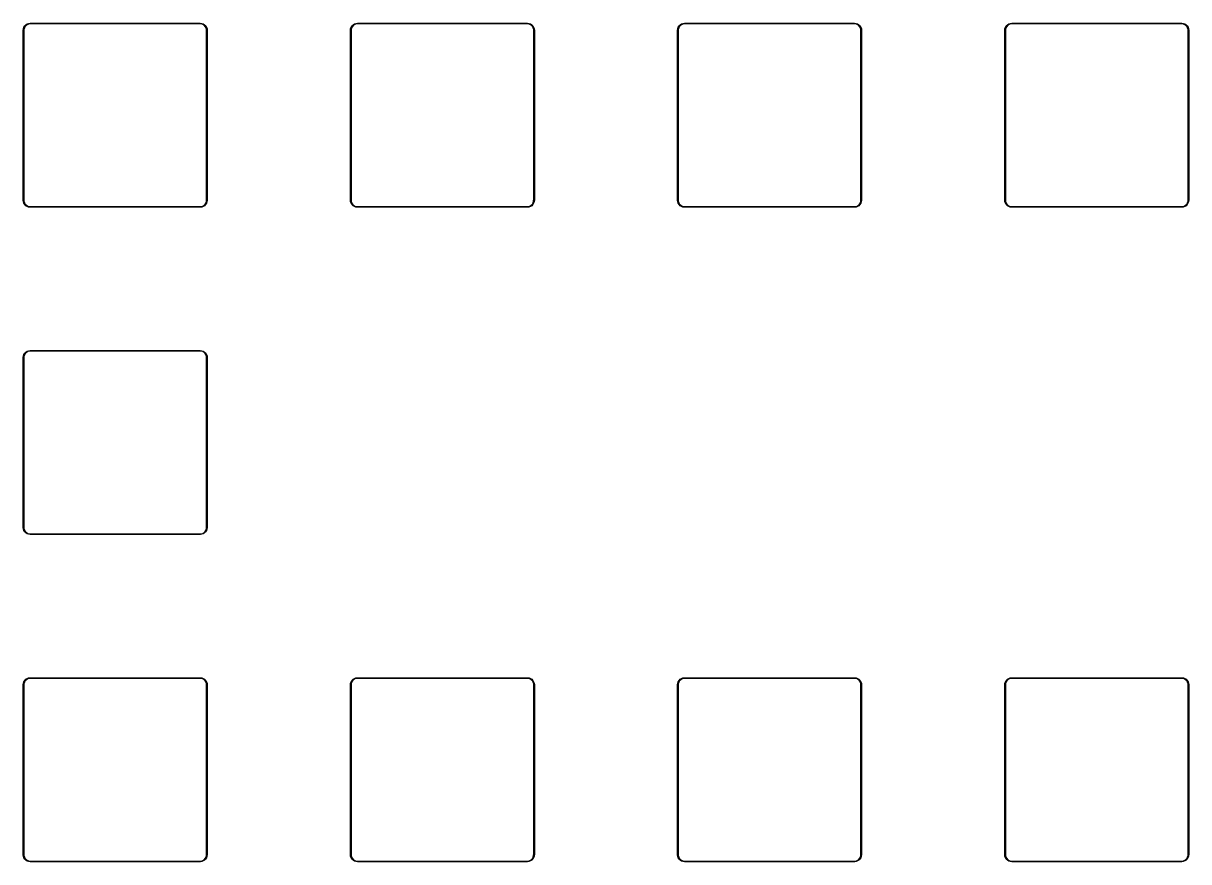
# Model space of a CAD drawing. Header units: inches. Extents: x 4.05 to 7.56, y -6.97 to -2.28.
# Drawn here: x 4.052 to 7.558, y -4.804 to -2.282 of the extents above; entities that cross this region are included whole.
import ezdxf

# ---------------------------------------------------------------- set-up
doc = ezdxf.new("R2010")
doc.units = ezdxf.units.IN
doc.header["$MEASUREMENT"] = 0
doc.layers.add('User.Eco2', color=31, linetype='CONTINUOUS', true_color=0xd8c852)

msp = doc.modelspace()

# ---------------------------------------------------------------- linework, layer by layer
at = {"layer": 'User.Eco2', "linetype": 'CONTINUOUS'}
for p, q in [((4.0522, -2.3031), (4.0527, -2.2986)), ((4.0522, -2.815), (4.0522, -2.3031)), ((4.0527, -2.2986), (4.0542, -2.2942)), ((4.0554, -2.2959), (4.0541, -2.3007)), ((4.0541, -2.3007), (4.0541, -2.3031)), ((4.0541, -2.3031), (4.0541, -2.815)), ((4.0542, -2.2942), (4.0567, -2.2903)), ((4.0579, -2.2917), (4.0554, -2.2959)), ((4.0567, -2.2903), (4.0599, -2.287)), ((4.0614, -2.2882), (4.0579, -2.2917)), ((4.0599, -2.287), (4.0639, -2.2845)), ((4.0656, -2.2857), (4.0614, -2.2882)), ((4.0639, -2.2845), (4.0682, -2.283)), ((4.0704, -2.2844), (4.0656, -2.2857)), ((4.0682, -2.283), (4.0728, -2.2825)), ((4.0728, -2.2844), (4.0704, -2.2844)), ((4.0728, -2.2825), (4.5846, -2.2825)), ((4.5846, -2.2844), (4.0728, -2.2844)), ((4.5846, -2.2825), (4.5892, -2.283)), ((4.5871, -2.2844), (4.5846, -2.2844)), ((4.5919, -2.2857), (4.5871, -2.2844)), ((4.5892, -2.283), (4.5936, -2.2845)), ((4.5961, -2.2882), (4.5919, -2.2857)), ((4.5936, -2.2845), (4.5975, -2.287)), ((4.5996, -2.2917), (4.5961, -2.2882)), ((4.5975, -2.287), (4.6008, -2.2903)), ((4.6021, -2.2959), (4.5996, -2.2917)), ((4.6008, -2.2903), (4.6033, -2.2942)), ((4.6033, -2.3007), (4.6021, -2.2959)), ((4.6033, -2.2942), (4.6048, -2.2986)), ((4.6033, -2.3031), (4.6033, -2.3007)), ((4.6033, -2.8146), (4.6033, -2.3031)), ((4.6048, -2.2986), (4.6053, -2.3031)), ((4.6053, -2.3031), (4.6053, -2.815)), ((5.0364, -2.3031), (5.0369, -2.2986)), ((5.0364, -2.815), (5.0364, -2.3031)), ((5.0369, -2.2986), (5.0385, -2.2942)), ((5.0397, -2.2959), (5.0384, -2.3007)), ((5.0384, -2.3007), (5.0384, -2.3031)), ((5.0384, -2.3031), (5.0384, -2.815)), ((5.0385, -2.2942), (5.0409, -2.2903)), ((5.0421, -2.2917), (5.0397, -2.2959)), ((5.0409, -2.2903), (5.0442, -2.287)), ((5.0456, -2.2882), (5.0421, -2.2917)), ((5.0442, -2.287), (5.0481, -2.2845)), ((5.0499, -2.2857), (5.0456, -2.2882)), ((5.0481, -2.2845), (5.0525, -2.283)), ((5.0546, -2.2844), (5.0499, -2.2857)), ((5.0525, -2.283), (5.0571, -2.2825)), ((5.0571, -2.2844), (5.0546, -2.2844)), ((5.0571, -2.2825), (5.5689, -2.2825)), ((5.5689, -2.2844), (5.0571, -2.2844)), ((5.5689, -2.2825), (5.5735, -2.283)), ((5.5714, -2.2844), (5.5689, -2.2844)), ((5.5761, -2.2857), (5.5714, -2.2844)), ((5.5735, -2.283), (5.5779, -2.2845)), ((5.5804, -2.2882), (5.5761, -2.2857)), ((5.5779, -2.2845), (5.5818, -2.287)), ((5.5839, -2.2917), (5.5804, -2.2882)), ((5.5818, -2.287), (5.5851, -2.2903)), ((5.5863, -2.2959), (5.5839, -2.2917)), ((5.5851, -2.2903), (5.5875, -2.2942)), ((5.5876, -2.3007), (5.5863, -2.2959)), ((5.5875, -2.2942), (5.589, -2.2986)), ((5.5876, -2.3031), (5.5876, -2.3007)), ((5.5876, -2.8146), (5.5876, -2.3031)), ((5.589, -2.2986), (5.5896, -2.3031)), ((5.5896, -2.3031), (5.5896, -2.815)), ((6.0207, -2.3031), (6.0212, -2.2986)), ((6.0207, -2.815), (6.0207, -2.3031)), ((6.0212, -2.2986), (6.0227, -2.2942)), ((6.0239, -2.2959), (6.0226, -2.3007)), ((6.0226, -2.3007), (6.0226, -2.3031)), ((6.0226, -2.3031), (6.0226, -2.815)), ((6.0227, -2.2942), (6.0252, -2.2903)), ((6.0264, -2.2917), (6.0239, -2.2959)), ((6.0252, -2.2903), (6.0285, -2.287)), ((6.0299, -2.2882), (6.0264, -2.2917)), ((6.0285, -2.287), (6.0324, -2.2845)), ((6.0341, -2.2857), (6.0299, -2.2882)), ((6.0324, -2.2845), (6.0367, -2.283)), ((6.0389, -2.2844), (6.0341, -2.2857)), ((6.0367, -2.283), (6.0413, -2.2825)), ((6.0413, -2.2844), (6.0389, -2.2844)), ((6.0413, -2.2825), (6.5531, -2.2825)), ((6.5531, -2.2844), (6.0413, -2.2844)), ((6.5531, -2.2825), (6.5577, -2.283)), ((6.5556, -2.2844), (6.5531, -2.2844)), ((6.5604, -2.2857), (6.5556, -2.2844)), ((6.5577, -2.283), (6.5621, -2.2845)), ((6.5646, -2.2882), (6.5604, -2.2857)), ((6.5621, -2.2845), (6.566, -2.287)), ((6.5681, -2.2917), (6.5646, -2.2882)), ((6.566, -2.287), (6.5693, -2.2903)), ((6.5706, -2.2959), (6.5681, -2.2917)), ((6.5693, -2.2903), (6.5718, -2.2942)), ((6.5719, -2.3007), (6.5706, -2.2959)), ((6.5718, -2.2942), (6.5733, -2.2986)), ((6.5719, -2.3031), (6.5719, -2.3007)), ((6.5719, -2.8146), (6.5719, -2.3031)), ((6.5733, -2.2986), (6.5738, -2.3031)), ((6.5738, -2.3031), (6.5738, -2.815)), ((7.0049, -2.3031), (7.0054, -2.2986)), ((7.0049, -2.815), (7.0049, -2.3031)), ((7.0054, -2.2986), (7.007, -2.2942)), ((7.0082, -2.2959), (7.0069, -2.3007)), ((7.0069, -2.3007), (7.0069, -2.3031)), ((7.0069, -2.3031), (7.0069, -2.815)), ((7.007, -2.2942), (7.0094, -2.2903)), ((7.0106, -2.2917), (7.0082, -2.2959)), ((7.0094, -2.2903), (7.0127, -2.287)), ((7.0141, -2.2882), (7.0106, -2.2917)), ((7.0127, -2.287), (7.0166, -2.2845)), ((7.0184, -2.2857), (7.0141, -2.2882)), ((7.0166, -2.2845), (7.021, -2.283)), ((7.0231, -2.2844), (7.0184, -2.2857)), ((7.021, -2.283), (7.0256, -2.2825)), ((7.0256, -2.2844), (7.0231, -2.2844)), ((7.0256, -2.2825), (7.5374, -2.2825)), ((7.5374, -2.2844), (7.0256, -2.2844)), ((7.5374, -2.2825), (7.542, -2.283)), ((7.5399, -2.2844), (7.5374, -2.2844)), ((7.5446, -2.2857), (7.5399, -2.2844)), ((7.542, -2.283), (7.5464, -2.2845)), ((7.5489, -2.2882), (7.5446, -2.2857)), ((7.5464, -2.2845), (7.5503, -2.287)), ((7.5524, -2.2917), (7.5489, -2.2882)), ((7.5503, -2.287), (7.5536, -2.2903)), ((7.5548, -2.2959), (7.5524, -2.2917)), ((7.5536, -2.2903), (7.556, -2.2942)), ((7.5561, -2.3007), (7.5548, -2.2959)), ((7.556, -2.2942), (7.5576, -2.2986)), ((7.5561, -2.3031), (7.5561, -2.3007)), ((7.5561, -2.8146), (7.5561, -2.3031)), ((7.5576, -2.2986), (7.5581, -2.3031)), ((7.5581, -2.3031), (7.5581, -2.815)), ((4.0527, -2.8196), (4.0522, -2.815)), ((4.0542, -2.8239), (4.0527, -2.8196)), ((4.0541, -2.815), (4.0541, -2.8174)), ((4.0541, -2.8174), (4.0554, -2.8222)), ((4.0567, -2.8278), (4.0542, -2.8239)), ((4.0554, -2.8222), (4.0579, -2.8264)), ((4.0599, -2.8311), (4.0567, -2.8278)), ((4.0579, -2.8264), (4.0614, -2.8299)), ((4.0639, -2.8336), (4.0599, -2.8311)), ((4.0614, -2.8299), (4.0656, -2.8324)), ((4.0682, -2.8351), (4.0639, -2.8336)), ((4.0656, -2.8324), (4.0704, -2.8337)), ((4.0728, -2.8356), (4.0682, -2.8351)), ((4.0704, -2.8337), (4.0728, -2.8337)), ((4.0728, -2.8337), (4.5844, -2.8337)), ((4.5846, -2.8356), (4.0728, -2.8356)), ((4.5844, -2.8337), (4.5845, -2.8336)), ((4.5845, -2.8336), (4.587, -2.8336)), ((4.585, -2.8356), (4.5846, -2.8356)), ((4.5891, -2.8351), (4.585, -2.8355)), ((4.585, -2.8355), (4.585, -2.8356)), ((4.587, -2.8336), (4.5918, -2.8323)), ((4.5935, -2.8335), (4.5891, -2.8351)), ((4.5918, -2.8323), (4.596, -2.8299)), ((4.5974, -2.8311), (4.5935, -2.8335)), ((4.596, -2.8299), (4.5995, -2.8264)), ((4.6007, -2.8278), (4.5974, -2.8311)), ((4.5995, -2.8264), (4.602, -2.8221)), ((4.6032, -2.8239), (4.6007, -2.8278)), ((4.602, -2.8221), (4.6032, -2.8174)), ((4.6032, -2.8149), (4.6033, -2.8146)), ((4.6032, -2.8174), (4.6032, -2.8149)), ((4.6047, -2.8195), (4.6032, -2.8239)), ((4.6051, -2.8154), (4.6047, -2.8195)), ((4.6052, -2.8153), (4.6051, -2.8154)), ((4.6053, -2.815), (4.6052, -2.8153)), ((5.0369, -2.8196), (5.0364, -2.815)), ((5.0385, -2.8239), (5.0369, -2.8196)), ((5.0384, -2.815), (5.0384, -2.8174)), ((5.0384, -2.8174), (5.0397, -2.8222)), ((5.0409, -2.8278), (5.0385, -2.8239)), ((5.0397, -2.8222), (5.0421, -2.8264)), ((5.0442, -2.8311), (5.0409, -2.8278)), ((5.0421, -2.8264), (5.0456, -2.8299)), ((5.0481, -2.8336), (5.0442, -2.8311)), ((5.0456, -2.8299), (5.0499, -2.8324)), ((5.0525, -2.8351), (5.0481, -2.8336)), ((5.0499, -2.8324), (5.0546, -2.8337)), ((5.0571, -2.8356), (5.0525, -2.8351)), ((5.0546, -2.8337), (5.0571, -2.8337)), ((5.0571, -2.8337), (5.5687, -2.8337)), ((5.5689, -2.8356), (5.0571, -2.8356)), ((5.5687, -2.8337), (5.5688, -2.8336)), ((5.5688, -2.8336), (5.5713, -2.8336)), ((5.5693, -2.8356), (5.5689, -2.8356)), ((5.5734, -2.8351), (5.5693, -2.8355)), ((5.5693, -2.8355), (5.5693, -2.8356)), ((5.5713, -2.8336), (5.576, -2.8323)), ((5.5778, -2.8335), (5.5734, -2.8351)), ((5.576, -2.8323), (5.5803, -2.8299)), ((5.5817, -2.8311), (5.5778, -2.8335)), ((5.5803, -2.8299), (5.5838, -2.8264)), ((5.5849, -2.8278), (5.5817, -2.8311)), ((5.5838, -2.8264), (5.5862, -2.8221)), ((5.5874, -2.8239), (5.5849, -2.8278)), ((5.5862, -2.8221), (5.5875, -2.8174)), ((5.5889, -2.8195), (5.5874, -2.8239)), ((5.5875, -2.8149), (5.5876, -2.8146)), ((5.5875, -2.8174), (5.5875, -2.8149)), ((5.5894, -2.8154), (5.5889, -2.8195)), ((5.5895, -2.8153), (5.5894, -2.8154)), ((5.5896, -2.815), (5.5895, -2.8153)), ((6.0212, -2.8196), (6.0207, -2.815)), ((6.0227, -2.8239), (6.0212, -2.8196)), ((6.0226, -2.815), (6.0226, -2.8174)), ((6.0226, -2.8174), (6.0239, -2.8222)), ((6.0252, -2.8278), (6.0227, -2.8239)), ((6.0239, -2.8222), (6.0264, -2.8264)), ((6.0285, -2.8311), (6.0252, -2.8278)), ((6.0264, -2.8264), (6.0299, -2.8299)), ((6.0324, -2.8336), (6.0285, -2.8311)), ((6.0299, -2.8299), (6.0341, -2.8324)), ((6.0367, -2.8351), (6.0324, -2.8336)), ((6.0341, -2.8324), (6.0389, -2.8337)), ((6.0413, -2.8356), (6.0367, -2.8351)), ((6.0389, -2.8337), (6.0413, -2.8337)), ((6.0413, -2.8337), (6.5529, -2.8337)), ((6.5531, -2.8356), (6.0413, -2.8356)), ((6.5529, -2.8337), (6.553, -2.8336)), ((6.553, -2.8336), (6.5555, -2.8336)), ((6.5535, -2.8356), (6.5531, -2.8356)), ((6.5536, -2.8355), (6.5535, -2.8356)), ((6.5576, -2.8351), (6.5536, -2.8355)), ((6.5555, -2.8336), (6.5603, -2.8323)), ((6.562, -2.8335), (6.5576, -2.8351)), ((6.5603, -2.8323), (6.5645, -2.8299)), ((6.5659, -2.8311), (6.562, -2.8335)), ((6.5645, -2.8299), (6.568, -2.8264)), ((6.5692, -2.8278), (6.5659, -2.8311)), ((6.568, -2.8264), (6.5705, -2.8221)), ((6.5717, -2.8239), (6.5692, -2.8278)), ((6.5705, -2.8221), (6.5717, -2.8174)), ((6.5717, -2.8149), (6.5719, -2.8146)), ((6.5717, -2.8174), (6.5717, -2.8149)), ((6.5732, -2.8195), (6.5717, -2.8239)), ((6.5737, -2.8154), (6.5732, -2.8195)), ((6.5738, -2.815), (6.5737, -2.8153)), ((6.5737, -2.8153), (6.5737, -2.8154)), ((7.0054, -2.8196), (7.0049, -2.815)), ((7.007, -2.8239), (7.0054, -2.8196)), ((7.0069, -2.815), (7.0069, -2.8174)), ((7.0069, -2.8174), (7.0082, -2.8222)), ((7.0094, -2.8278), (7.007, -2.8239)), ((7.0082, -2.8222), (7.0106, -2.8264)), ((7.0127, -2.8311), (7.0094, -2.8278)), ((7.0106, -2.8264), (7.0141, -2.8299)), ((7.0166, -2.8336), (7.0127, -2.8311)), ((7.0141, -2.8299), (7.0184, -2.8324)), ((7.021, -2.8351), (7.0166, -2.8336)), ((7.0184, -2.8324), (7.0231, -2.8337)), ((7.0256, -2.8356), (7.021, -2.8351)), ((7.0231, -2.8337), (7.0256, -2.8337)), ((7.0256, -2.8337), (7.5372, -2.8337)), ((7.5374, -2.8356), (7.0256, -2.8356)), ((7.5372, -2.8337), (7.5373, -2.8336)), ((7.5373, -2.8336), (7.5398, -2.8336)), ((7.5378, -2.8356), (7.5374, -2.8356)), ((7.5419, -2.8351), (7.5378, -2.8355)), ((7.5378, -2.8355), (7.5378, -2.8356)), ((7.5398, -2.8336), (7.5445, -2.8323)), ((7.5463, -2.8335), (7.5419, -2.8351)), ((7.5445, -2.8323), (7.5488, -2.8299)), ((7.5502, -2.8311), (7.5463, -2.8335)), ((7.5488, -2.8299), (7.5523, -2.8264)), ((7.5535, -2.8278), (7.5502, -2.8311)), ((7.5523, -2.8264), (7.5547, -2.8221)), ((7.5559, -2.8239), (7.5535, -2.8278)), ((7.5547, -2.8221), (7.556, -2.8174)), ((7.5574, -2.8195), (7.5559, -2.8239)), ((7.556, -2.8149), (7.5561, -2.8146)), ((7.556, -2.8174), (7.556, -2.8149)), ((7.5579, -2.8154), (7.5574, -2.8195)), ((7.558, -2.8153), (7.5579, -2.8154)), ((7.5581, -2.815), (7.558, -2.8153)), ((4.0522, -3.2874), (4.0527, -3.2828)), ((4.0522, -3.7992), (4.0522, -3.2874)), ((4.0527, -3.2828), (4.0542, -3.2784)), ((4.0554, -3.2802), (4.0541, -3.2849)), ((4.0541, -3.2849), (4.0541, -3.2874)), ((4.0541, -3.2874), (4.0541, -3.7992)), ((4.0542, -3.2784), (4.0567, -3.2745)), ((4.0579, -3.2759), (4.0554, -3.2802)), ((4.0567, -3.2745), (4.0599, -3.2712)), ((4.0614, -3.2724), (4.0579, -3.2759)), ((4.0599, -3.2712), (4.0639, -3.2688)), ((4.0656, -3.27), (4.0614, -3.2724)), ((4.0639, -3.2688), (4.0682, -3.2673)), ((4.0704, -3.2687), (4.0656, -3.27)), ((4.0682, -3.2673), (4.0728, -3.2667)), ((4.0728, -3.2687), (4.0704, -3.2687)), ((4.0728, -3.2667), (4.5846, -3.2667)), ((4.5846, -3.2687), (4.0728, -3.2687)), ((4.5846, -3.2667), (4.5892, -3.2673)), ((4.5871, -3.2687), (4.5846, -3.2687)), ((4.5919, -3.27), (4.5871, -3.2687)), ((4.5892, -3.2673), (4.5936, -3.2688)), ((4.5961, -3.2724), (4.5919, -3.27)), ((4.5936, -3.2688), (4.5975, -3.2712)), ((4.5996, -3.2759), (4.5961, -3.2724)), ((4.5975, -3.2712), (4.6008, -3.2745)), ((4.6021, -3.2802), (4.5996, -3.2759)), ((4.6008, -3.2745), (4.6033, -3.2784)), ((4.6033, -3.2849), (4.6021, -3.2802)), ((4.6033, -3.2784), (4.6048, -3.2828)), ((4.6033, -3.2874), (4.6033, -3.2849)), ((4.6033, -3.7988), (4.6033, -3.2874)), ((4.6048, -3.2828), (4.6053, -3.2874)), ((4.6053, -3.2874), (4.6053, -3.7992)), ((4.0527, -3.8038), (4.0522, -3.7992)), ((4.0542, -3.8082), (4.0527, -3.8038)), ((4.0541, -3.7992), (4.0541, -3.8017)), ((4.0541, -3.8017), (4.0554, -3.8064)), ((4.0567, -3.8121), (4.0542, -3.8082)), ((4.0554, -3.8064), (4.0579, -3.8107)), ((4.0599, -3.8154), (4.0567, -3.8121)), ((4.0579, -3.8107), (4.0614, -3.8142)), ((4.0639, -3.8178), (4.0599, -3.8154)), ((4.0614, -3.8142), (4.0656, -3.8166)), ((4.0682, -3.8194), (4.0639, -3.8178)), ((4.0656, -3.8166), (4.0704, -3.8179)), ((4.0728, -3.8199), (4.0682, -3.8194)), ((4.0704, -3.8179), (4.0728, -3.8179)), ((4.0728, -3.8179), (4.5844, -3.8179)), ((4.5846, -3.8199), (4.0728, -3.8199)), ((4.5844, -3.8179), (4.5845, -3.8179)), ((4.5845, -3.8179), (4.587, -3.8179)), ((4.585, -3.8198), (4.5846, -3.8199)), ((4.5891, -3.8193), (4.585, -3.8198)), ((4.585, -3.8198), (4.585, -3.8198)), ((4.587, -3.8179), (4.5918, -3.8166)), ((4.5935, -3.8178), (4.5891, -3.8193)), ((4.5918, -3.8166), (4.596, -3.8141)), ((4.5974, -3.8153), (4.5935, -3.8178)), ((4.596, -3.8141), (4.5995, -3.8107)), ((4.6007, -3.8121), (4.5974, -3.8153)), ((4.5995, -3.8107), (4.602, -3.8064)), ((4.6032, -3.8081), (4.6007, -3.8121)), ((4.602, -3.8064), (4.6032, -3.8016)), ((4.6032, -3.7992), (4.6033, -3.7988)), ((4.6032, -3.8016), (4.6032, -3.7992)), ((4.6047, -3.8038), (4.6032, -3.8081)), ((4.6051, -3.7997), (4.6047, -3.8038)), ((4.6052, -3.7996), (4.6051, -3.7997)), ((4.6053, -3.7992), (4.6052, -3.7996)), ((4.0522, -4.2717), (4.0527, -4.2671)), ((4.0522, -4.7835), (4.0522, -4.2717)), ((4.0527, -4.2671), (4.0542, -4.2627)), ((4.0554, -4.2644), (4.0541, -4.2692)), ((4.0541, -4.2692), (4.0541, -4.2717)), ((4.0541, -4.2717), (4.0541, -4.7835)), ((4.0542, -4.2627), (4.0567, -4.2588)), ((4.0579, -4.2602), (4.0554, -4.2644)), ((4.0567, -4.2588), (4.0599, -4.2555)), ((4.0614, -4.2567), (4.0579, -4.2602)), ((4.0599, -4.2555), (4.0639, -4.253)), ((4.0656, -4.2542), (4.0614, -4.2567)), ((4.0639, -4.253), (4.0682, -4.2515)), ((4.0704, -4.253), (4.0656, -4.2542)), ((4.0682, -4.2515), (4.0728, -4.251)), ((4.0728, -4.253), (4.0704, -4.253)), ((4.0728, -4.251), (4.5846, -4.251)), ((4.5846, -4.253), (4.0728, -4.253)), ((4.5846, -4.251), (4.5892, -4.2515)), ((4.5871, -4.253), (4.5846, -4.253)), ((4.5919, -4.2542), (4.5871, -4.253)), ((4.5892, -4.2515), (4.5936, -4.253)), ((4.5961, -4.2567), (4.5919, -4.2542)), ((4.5936, -4.253), (4.5975, -4.2555)), ((4.5996, -4.2602), (4.5961, -4.2567)), ((4.5975, -4.2555), (4.6008, -4.2588)), ((4.6021, -4.2644), (4.5996, -4.2602)), ((4.6008, -4.2588), (4.6033, -4.2627)), ((4.6033, -4.2692), (4.6021, -4.2644)), ((4.6033, -4.2627), (4.6048, -4.2671)), ((4.6033, -4.2717), (4.6033, -4.2692)), ((4.6033, -4.7831), (4.6033, -4.2717)), ((4.6048, -4.2671), (4.6053, -4.2717)), ((4.6053, -4.2717), (4.6053, -4.7835)), ((5.0364, -4.2717), (5.0369, -4.2671)), ((5.0364, -4.7835), (5.0364, -4.2717)), ((5.0369, -4.2671), (5.0385, -4.2627)), ((5.0397, -4.2644), (5.0384, -4.2692)), ((5.0384, -4.2692), (5.0384, -4.2717)), ((5.0384, -4.2717), (5.0384, -4.7835)), ((5.0385, -4.2627), (5.0409, -4.2588)), ((5.0421, -4.2602), (5.0397, -4.2644)), ((5.0409, -4.2588), (5.0442, -4.2555)), ((5.0456, -4.2567), (5.0421, -4.2602)), ((5.0442, -4.2555), (5.0481, -4.253)), ((5.0499, -4.2542), (5.0456, -4.2567)), ((5.0481, -4.253), (5.0525, -4.2515)), ((5.0546, -4.253), (5.0499, -4.2542)), ((5.0525, -4.2515), (5.0571, -4.251)), ((5.0571, -4.253), (5.0546, -4.253)), ((5.0571, -4.251), (5.5689, -4.251)), ((5.5689, -4.253), (5.0571, -4.253)), ((5.5689, -4.251), (5.5735, -4.2515)), ((5.5714, -4.253), (5.5689, -4.253)), ((5.5761, -4.2542), (5.5714, -4.253)), ((5.5735, -4.2515), (5.5779, -4.253)), ((5.5804, -4.2567), (5.5761, -4.2542)), ((5.5779, -4.253), (5.5818, -4.2555)), ((5.5839, -4.2602), (5.5804, -4.2567)), ((5.5818, -4.2555), (5.5851, -4.2588)), ((5.5863, -4.2644), (5.5839, -4.2602)), ((5.5851, -4.2588), (5.5875, -4.2627)), ((5.5876, -4.2692), (5.5863, -4.2644)), ((5.5875, -4.2627), (5.589, -4.2671)), ((5.5876, -4.2717), (5.5876, -4.2692)), ((5.5876, -4.7831), (5.5876, -4.2717)), ((5.589, -4.2671), (5.5896, -4.2717)), ((5.5896, -4.2717), (5.5896, -4.7835)), ((6.0207, -4.2717), (6.0212, -4.2671)), ((6.0207, -4.7835), (6.0207, -4.2717)), ((6.0212, -4.2671), (6.0227, -4.2627)), ((6.0239, -4.2644), (6.0226, -4.2692)), ((6.0226, -4.2692), (6.0226, -4.2717)), ((6.0226, -4.2717), (6.0226, -4.7835)), ((6.0227, -4.2627), (6.0252, -4.2588)), ((6.0264, -4.2602), (6.0239, -4.2644)), ((6.0252, -4.2588), (6.0285, -4.2555)), ((6.0299, -4.2567), (6.0264, -4.2602)), ((6.0285, -4.2555), (6.0324, -4.253)), ((6.0341, -4.2542), (6.0299, -4.2567)), ((6.0324, -4.253), (6.0367, -4.2515)), ((6.0389, -4.253), (6.0341, -4.2542)), ((6.0367, -4.2515), (6.0413, -4.251)), ((6.0413, -4.253), (6.0389, -4.253)), ((6.0413, -4.251), (6.5531, -4.251)), ((6.5531, -4.253), (6.0413, -4.253)), ((6.5531, -4.251), (6.5577, -4.2515)), ((6.5556, -4.253), (6.5531, -4.253)), ((6.5604, -4.2542), (6.5556, -4.253)), ((6.5577, -4.2515), (6.5621, -4.253)), ((6.5646, -4.2567), (6.5604, -4.2542)), ((6.5621, -4.253), (6.566, -4.2555)), ((6.5681, -4.2602), (6.5646, -4.2567)), ((6.566, -4.2555), (6.5693, -4.2588)), ((6.5706, -4.2644), (6.5681, -4.2602)), ((6.5693, -4.2588), (6.5718, -4.2627)), ((6.5719, -4.2692), (6.5706, -4.2644)), ((6.5718, -4.2627), (6.5733, -4.2671)), ((6.5719, -4.2717), (6.5719, -4.2692)), ((6.5719, -4.7831), (6.5719, -4.2717)), ((6.5733, -4.2671), (6.5738, -4.2717)), ((6.5738, -4.2717), (6.5738, -4.7835)), ((7.0049, -4.2717), (7.0054, -4.2671)), ((7.0049, -4.7835), (7.0049, -4.2717)), ((7.0054, -4.2671), (7.007, -4.2627)), ((7.0082, -4.2644), (7.0069, -4.2692)), ((7.0069, -4.2692), (7.0069, -4.2717)), ((7.0069, -4.2717), (7.0069, -4.7835)), ((7.007, -4.2627), (7.0094, -4.2588)), ((7.0106, -4.2602), (7.0082, -4.2644)), ((7.0094, -4.2588), (7.0127, -4.2555)), ((7.0141, -4.2567), (7.0106, -4.2602)), ((7.0127, -4.2555), (7.0166, -4.253)), ((7.0184, -4.2542), (7.0141, -4.2567)), ((7.0166, -4.253), (7.021, -4.2515)), ((7.0231, -4.253), (7.0184, -4.2542)), ((7.021, -4.2515), (7.0256, -4.251)), ((7.0256, -4.253), (7.0231, -4.253)), ((7.0256, -4.251), (7.5374, -4.251)), ((7.5374, -4.253), (7.0256, -4.253)), ((7.5374, -4.251), (7.542, -4.2515)), ((7.5399, -4.253), (7.5374, -4.253)), ((7.5446, -4.2542), (7.5399, -4.253)), ((7.542, -4.2515), (7.5464, -4.253)), ((7.5489, -4.2567), (7.5446, -4.2542)), ((7.5464, -4.253), (7.5503, -4.2555)), ((7.5524, -4.2602), (7.5489, -4.2567)), ((7.5503, -4.2555), (7.5536, -4.2588)), ((7.5548, -4.2644), (7.5524, -4.2602)), ((7.5536, -4.2588), (7.556, -4.2627)), ((7.5561, -4.2692), (7.5548, -4.2644)), ((7.556, -4.2627), (7.5576, -4.2671)), ((7.5561, -4.2717), (7.5561, -4.2692)), ((7.5561, -4.7831), (7.5561, -4.2717)), ((7.5576, -4.2671), (7.5581, -4.2717)), ((7.5581, -4.2717), (7.5581, -4.7835)), ((4.0527, -4.7881), (4.0522, -4.7835)), ((4.0542, -4.7924), (4.0527, -4.7881)), ((4.0541, -4.7835), (4.0541, -4.7859)), ((4.0541, -4.7859), (4.0554, -4.7907)), ((4.0567, -4.7964), (4.0542, -4.7924)), ((4.0554, -4.7907), (4.0579, -4.7949)), ((4.0599, -4.7996), (4.0567, -4.7964)), ((4.0579, -4.7949), (4.0614, -4.7984)), ((4.0639, -4.8021), (4.0599, -4.7996)), ((4.0614, -4.7984), (4.0656, -4.8009)), ((4.0682, -4.8036), (4.0639, -4.8021)), ((4.0656, -4.8009), (4.0704, -4.8022)), ((4.0704, -4.8022), (4.0728, -4.8022)), ((4.0728, -4.8022), (4.5844, -4.8022)), ((4.5844, -4.8022), (4.5845, -4.8021)), ((4.5845, -4.8021), (4.587, -4.8021)), ((4.587, -4.8021), (4.5918, -4.8008)), ((4.5935, -4.802), (4.5891, -4.8036)), ((4.5918, -4.8008), (4.596, -4.7984)), ((4.5974, -4.7996), (4.5935, -4.802)), ((4.596, -4.7984), (4.5995, -4.7949)), ((4.6007, -4.7963), (4.5974, -4.7996)), ((4.5995, -4.7949), (4.602, -4.7906)), ((4.6032, -4.7924), (4.6007, -4.7963)), ((4.602, -4.7906), (4.6032, -4.7859)), ((4.6032, -4.7834), (4.6033, -4.7831)), ((4.6032, -4.7859), (4.6032, -4.7834)), ((4.6047, -4.788), (4.6032, -4.7924)), ((4.6051, -4.7839), (4.6047, -4.788)), ((4.6052, -4.7838), (4.6051, -4.7839)), ((4.6053, -4.7835), (4.6052, -4.7838)), ((5.0369, -4.7881), (5.0364, -4.7835)), ((5.0385, -4.7924), (5.0369, -4.7881)), ((5.0384, -4.7835), (5.0384, -4.7859)), ((5.0384, -4.7859), (5.0397, -4.7907)), ((5.0409, -4.7964), (5.0385, -4.7924)), ((5.0397, -4.7907), (5.0421, -4.7949)), ((5.0442, -4.7996), (5.0409, -4.7964)), ((5.0421, -4.7949), (5.0456, -4.7984)), ((5.0481, -4.8021), (5.0442, -4.7996)), ((5.0456, -4.7984), (5.0499, -4.8009)), ((5.0525, -4.8036), (5.0481, -4.8021)), ((5.0499, -4.8009), (5.0546, -4.8022)), ((5.0546, -4.8022), (5.0571, -4.8022)), ((5.0571, -4.8022), (5.5687, -4.8022)), ((5.5687, -4.8022), (5.5688, -4.8021)), ((5.5688, -4.8021), (5.5713, -4.8021)), ((5.5713, -4.8021), (5.576, -4.8008)), ((5.5778, -4.802), (5.5734, -4.8036)), ((5.576, -4.8008), (5.5803, -4.7984)), ((5.5817, -4.7996), (5.5778, -4.802)), ((5.5803, -4.7984), (5.5838, -4.7949)), ((5.5849, -4.7963), (5.5817, -4.7996)), ((5.5838, -4.7949), (5.5862, -4.7906)), ((5.5874, -4.7924), (5.5849, -4.7963)), ((5.5862, -4.7906), (5.5875, -4.7859)), ((5.5889, -4.788), (5.5874, -4.7924)), ((5.5875, -4.7834), (5.5876, -4.7831)), ((5.5875, -4.7859), (5.5875, -4.7834)), ((5.5894, -4.7839), (5.5889, -4.788)), ((5.5895, -4.7838), (5.5894, -4.7839)), ((5.5896, -4.7835), (5.5895, -4.7838)), ((6.0212, -4.7881), (6.0207, -4.7835)), ((6.0227, -4.7924), (6.0212, -4.7881)), ((6.0226, -4.7835), (6.0226, -4.7859)), ((6.0226, -4.7859), (6.0239, -4.7907)), ((6.0252, -4.7964), (6.0227, -4.7924)), ((6.0239, -4.7907), (6.0264, -4.7949)), ((6.0285, -4.7996), (6.0252, -4.7964)), ((6.0264, -4.7949), (6.0299, -4.7984)), ((6.0324, -4.8021), (6.0285, -4.7996)), ((6.0299, -4.7984), (6.0341, -4.8009)), ((6.0367, -4.8036), (6.0324, -4.8021)), ((6.0341, -4.8009), (6.0389, -4.8022)), ((6.0389, -4.8022), (6.0413, -4.8022)), ((6.0413, -4.8022), (6.5529, -4.8022)), ((6.5529, -4.8022), (6.553, -4.8021)), ((6.553, -4.8021), (6.5555, -4.8021)), ((6.5555, -4.8021), (6.5603, -4.8008)), ((6.562, -4.802), (6.5576, -4.8036)), ((6.5603, -4.8008), (6.5645, -4.7984)), ((6.5659, -4.7996), (6.562, -4.802)), ((6.5645, -4.7984), (6.568, -4.7949)), ((6.5692, -4.7963), (6.5659, -4.7996)), ((6.568, -4.7949), (6.5705, -4.7906)), ((6.5717, -4.7924), (6.5692, -4.7963)), ((6.5705, -4.7906), (6.5717, -4.7859)), ((6.5717, -4.7834), (6.5719, -4.7831)), ((6.5717, -4.7859), (6.5717, -4.7834)), ((6.5732, -4.788), (6.5717, -4.7924)), ((6.5737, -4.7839), (6.5732, -4.788)), ((6.5738, -4.7835), (6.5737, -4.7838)), ((6.5737, -4.7838), (6.5737, -4.7839)), ((7.0054, -4.7881), (7.0049, -4.7835)), ((7.007, -4.7924), (7.0054, -4.7881)), ((7.0069, -4.7835), (7.0069, -4.7859)), ((7.0069, -4.7859), (7.0082, -4.7907)), ((7.0094, -4.7964), (7.007, -4.7924)), ((7.0082, -4.7907), (7.0106, -4.7949)), ((7.0127, -4.7996), (7.0094, -4.7964)), ((7.0106, -4.7949), (7.0141, -4.7984)), ((7.0166, -4.8021), (7.0127, -4.7996)), ((7.0141, -4.7984), (7.0184, -4.8009)), ((7.021, -4.8036), (7.0166, -4.8021)), ((7.0184, -4.8009), (7.0231, -4.8022)), ((7.0231, -4.8022), (7.0256, -4.8022)), ((7.0256, -4.8022), (7.5372, -4.8022)), ((7.5372, -4.8022), (7.5373, -4.8021)), ((7.5373, -4.8021), (7.5398, -4.8021)), ((7.5398, -4.8021), (7.5445, -4.8008)), ((7.5463, -4.802), (7.5419, -4.8036)), ((7.5445, -4.8008), (7.5488, -4.7984)), ((7.5502, -4.7996), (7.5463, -4.802)), ((7.5488, -4.7984), (7.5523, -4.7949)), ((7.5535, -4.7963), (7.5502, -4.7996)), ((7.5523, -4.7949), (7.5547, -4.7906)), ((7.5559, -4.7924), (7.5535, -4.7963)), ((7.5547, -4.7906), (7.556, -4.7859)), ((7.5574, -4.788), (7.5559, -4.7924)), ((7.556, -4.7834), (7.5561, -4.7831)), ((7.556, -4.7859), (7.556, -4.7834)), ((7.5579, -4.7839), (7.5574, -4.788)), ((7.558, -4.7838), (7.5579, -4.7839)), ((7.5581, -4.7835), (7.558, -4.7838)), ((4.0728, -4.8041), (4.0682, -4.8036)), ((4.5846, -4.8041), (4.0728, -4.8041)), ((4.585, -4.8041), (4.5846, -4.8041)), ((4.5891, -4.8036), (4.585, -4.804)), ((4.585, -4.804), (4.585, -4.8041)), ((5.0571, -4.8041), (5.0525, -4.8036)), ((5.5689, -4.8041), (5.0571, -4.8041)), ((5.5693, -4.8041), (5.5689, -4.8041)), ((5.5734, -4.8036), (5.5693, -4.804)), ((5.5693, -4.804), (5.5693, -4.8041)), ((6.0413, -4.8041), (6.0367, -4.8036)), ((6.5531, -4.8041), (6.0413, -4.8041)), ((6.5535, -4.8041), (6.5531, -4.8041)), ((6.5536, -4.804), (6.5535, -4.8041)), ((6.5576, -4.8036), (6.5536, -4.804)), ((7.0256, -4.8041), (7.021, -4.8036)), ((7.5374, -4.8041), (7.0256, -4.8041)), ((7.5378, -4.8041), (7.5374, -4.8041)), ((7.5419, -4.8036), (7.5378, -4.804)), ((7.5378, -4.804), (7.5378, -4.8041))]:
    msp.add_line(p, q, dxfattribs=at)

doc.saveas('drawing.dxf')
